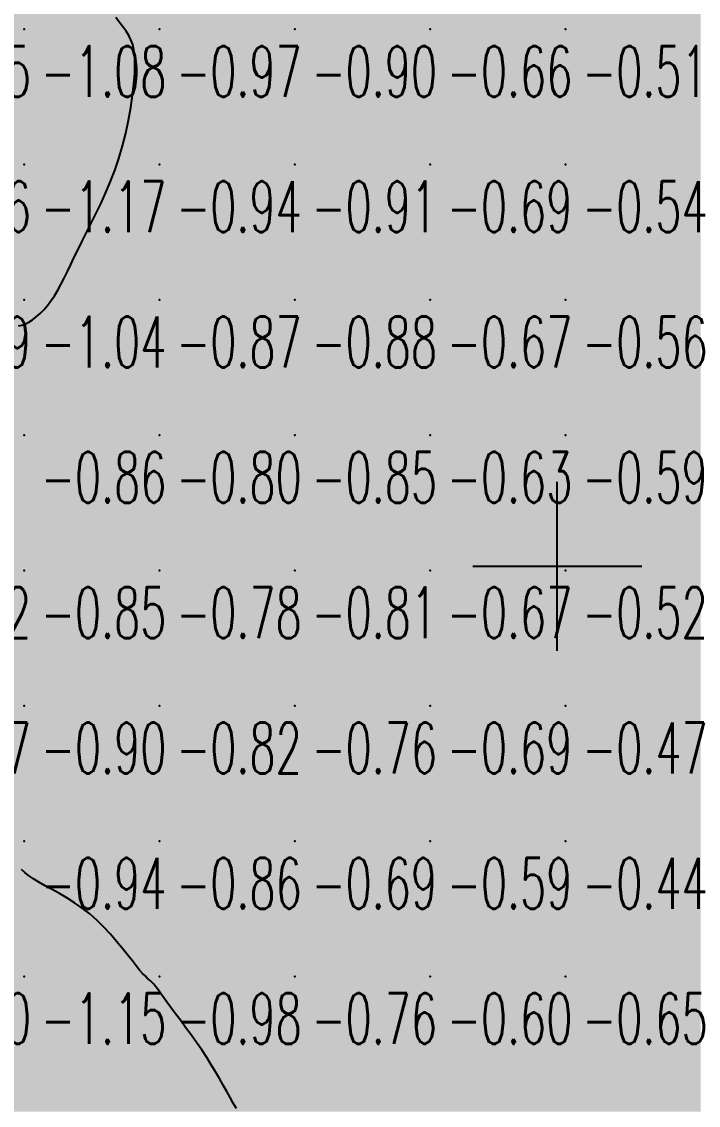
# Model space of a CAD drawing. Header units: millimetres. Extents: x 88261 to 90953, y 390274 to 392322.
# Drawn here: x 90210.1 to 90260.1, y 391707.7 to 391787.8 of the extents above; entities that cross this region are included whole.
import ezdxf
from ezdxf.enums import TextEntityAlignment as Align

# ---------------------------------------------------------------- set-up
doc = ezdxf.new("R2010")
doc.units = ezdxf.units.MM
doc.header["$LTSCALE"] = 25
for name, color, linetype in [('Carroyage(1)_Croix', 7, 'Continuous'), ('CN_03_00', 7, 'Continuous'), ('COTEAlt', 7, 'Continuous'), ('TN_COLORIAGE', 7, 'Continuous')]:
    doc.layers.add(name, color=color, linetype=linetype)
doc.styles.add('Simplex 1.0', font='Simplex.shx', dxfattribs={"width": 0.99, "height": 2.5})
doc.styles.get("Standard").update_dxf_attribs({"font": 'times.ttf'})

# ---------------------------------------------------------------- blocks, each defined once
blk = doc.blocks.new('COTE')
at = {"color": 0}
blk.add_point((0, 0), dxfattribs=at)
at = {"layer": 'COTEAlt'}
blk.add_attdef('ALT', text='', height=3.75, dxfattribs=at).set_placement((1.25, -1.25), align=Align.TOP_LEFT)

msp = doc.modelspace()

# ---------------------------------------------------------------- linework, layer by layer
at = {"layer": 'Carroyage(1)_Croix'}
for p, q in [((90249.65, 391741.29), (90249.65, 391753.79)), ((90243.4, 391747.54), (90255.9, 391747.54))]:
    msp.add_line(p, q, dxfattribs=at)
at = {"layer": 'CN_03_00', "elevation": -1, "flags": 128}
for points in [[(90209.835, 391765.317), (90210.092, 391765.367), (90210.347, 391765.457), (90210.609, 391765.588), (90210.877, 391765.76), (90211.15, 391765.97), (90211.424, 391766.217), (90211.697, 391766.498), (90211.967, 391766.813), (90212.231, 391767.159), (90212.486, 391767.534), (90212.731, 391767.937), (90212.969, 391768.368), (90213.206, 391768.828), (90213.446, 391769.317), (90213.694, 391769.835), (90213.954, 391770.383), (90214.231, 391770.962), (90214.531, 391771.571), (90214.854, 391772.212), (90215.197, 391772.886), (90215.552, 391773.593), (90215.912, 391774.335), (90216.268, 391775.113), (90216.614, 391775.928), (90216.943, 391776.782), (90217.246, 391777.675), (90217.518, 391778.606), (90217.757, 391779.558), (90217.962, 391780.513), (90218.132, 391781.451), (90218.266, 391782.352), (90218.362, 391783.199), (90218.421, 391783.971), (90218.442, 391784.649), (90218.423, 391785.221), (90218.366, 391785.7), (90218.273, 391786.105), (90218.144, 391786.457), (90217.981, 391786.775), (90217.786, 391787.079), (90217.56, 391787.389), (90217.304, 391787.724), (90217.02, 391788.099)], [(90225.941, 391707.468), (90225.706, 391707.87), (90225.467, 391708.292), (90225.22, 391708.735), (90224.962, 391709.198), (90224.689, 391709.681), (90224.396, 391710.183), (90224.081, 391710.703), (90223.74, 391711.243), (90223.37, 391711.798), (90222.981, 391712.361), (90222.583, 391712.921), (90222.185, 391713.468), (90221.799, 391713.991), (90221.434, 391714.48), (90221.102, 391714.925), (90220.812, 391715.316), (90220.572, 391715.644), (90220.377, 391715.915), (90220.221, 391716.136), (90220.095, 391716.314), (90219.992, 391716.456), (90219.906, 391716.571), (90219.828, 391716.665), (90219.752, 391716.746), (90219.67, 391716.821), (90219.578, 391716.901), (90219.47, 391716.995), (90219.341, 391717.113), (90219.188, 391717.264), (90219.004, 391717.458), (90218.785, 391717.706), (90218.528, 391718.017), (90218.226, 391718.397), (90217.884, 391718.834), (90217.502, 391719.315), (90217.084, 391719.825), (90216.633, 391720.348), (90216.151, 391720.87), (90215.641, 391721.376), (90215.106, 391721.851), (90214.549, 391722.284), (90213.981, 391722.676), (90213.412, 391723.033), (90212.853, 391723.358), (90212.315, 391723.657), (90211.808, 391723.934), (90211.344, 391724.194), (90210.933, 391724.443), (90210.583, 391724.684), (90210.291, 391724.917), (90210.05, 391725.141)]]:
    msp.add_lwpolyline(points, dxfattribs=at)
at = {"layer": 'TN_COLORIAGE', "color": 91}
for points in [[(90217.605, 391787.239, -0.9), (90214.542, 391791.532, -0.9), (90220.249, 391787.239, -0.9), (90220.249, 391797.239, -0.9)], [(90220.249, 391787.239, -0.792), (90230.249, 391787.239, -0.792), (90230.249, 391797.239, -0.792)], [(90220.249, 391797.239, -0.792), (90220.249, 391787.239, -0.792), (90230.249, 391797.239, -0.792)], [(90230.249, 391787.239, -0.6), (90240.249, 391787.239, -0.6), (90240.249, 391797.239, -0.6)], [(90230.249, 391797.239, -0.6), (90230.249, 391787.239, -0.6), (90240.249, 391797.239, -0.6)], [(90240.249, 391797.239, -0.457), (90240.249, 391787.239, -0.457), (90250.249, 391797.239, -0.457)], [(90240.249, 391787.239, -0.457), (90250.249, 391787.239, -0.457), (90250.249, 391797.239, -0.457)], [(90250.249, 391797.239, -0.507), (90250.249, 391787.239, -0.507), (90260.249, 391797.239, -0.507)], [(90250.249, 391787.239, -0.507), (90260.249, 391787.239, -0.507), (90260.249, 391797.239, -0.507)], [(90218.864, 391785.854, -0.939), (90217.592, 391777.239, -0.939), (90220.249, 391787.239, -0.939), (90220.249, 391777.239, -0.939)], [(90217.605, 391787.239, -0.973), (90218.864, 391785.854, -0.973), (90220.249, 391787.239, -0.973)], [(90220.249, 391787.239, -0.896), (90220.249, 391777.239, -0.896), (90230.249, 391787.239, -0.896)], [(90220.249, 391777.239, -0.896), (90230.249, 391777.239, -0.896), (90230.249, 391787.239, -0.896)], [(90230.249, 391787.239, -0.664), (90230.249, 391777.239, -0.664), (90240.249, 391787.239, -0.664)], [(90230.249, 391777.239, -0.664), (90240.249, 391777.239, -0.664), (90240.249, 391787.239, -0.664)], [(90240.249, 391777.239, -0.512), (90250.249, 391777.239, -0.512), (90250.249, 391787.239, -0.512)], [(90240.249, 391787.239, -0.512), (90240.249, 391777.239, -0.512), (90250.249, 391787.239, -0.512)], [(90250.249, 391777.239, -0.373), (90260.249, 391777.239, -0.373), (90260.249, 391787.239, -0.373)], [(90250.249, 391787.239, -0.373), (90250.249, 391777.239, -0.373), (90260.249, 391787.239, -0.373)], [(90214.247, 391771.237, -0.868), (90212.605, 391767.239, -0.868), (90220.249, 391777.239, -0.868), (90220.249, 391767.239, -0.868)], [(90214.247, 391771.237, -0.939), (90217.592, 391777.239, -0.939), (90220.249, 391777.239, -0.939)], [(90220.249, 391777.239, -0.91), (90220.249, 391767.239, -0.91), (90230.249, 391777.239, -0.91)], [(90220.249, 391767.239, -0.91), (90230.249, 391767.239, -0.91), (90230.249, 391777.239, -0.91)], [(90230.249, 391777.239, -0.692), (90230.249, 391767.239, -0.692), (90240.249, 391777.239, -0.692)], [(90230.249, 391767.239, -0.692), (90240.249, 391767.239, -0.692), (90240.249, 391777.239, -0.692)], [(90240.249, 391777.239, -0.538), (90240.249, 391767.239, -0.538), (90250.249, 391777.239, -0.538)], [(90240.249, 391767.239, -0.538), (90250.249, 391767.239, -0.538), (90250.249, 391777.239, -0.538)], [(90250.249, 391777.239, -0.347), (90250.249, 391767.239, -0.347), (90260.249, 391777.239, -0.347)], [(90250.249, 391767.239, -0.347), (90260.249, 391767.239, -0.347), (90260.249, 391777.239, -0.347)], [(90212.605, 391767.239, -0.858), (90210.249, 391765.008, -0.858), (90220.249, 391767.239, -0.858), (90210.249, 391757.239, -0.858)], [(90210.249, 391757.239, -0.868), (90220.249, 391757.239, -0.868), (90220.249, 391767.239, -0.868)], [(90220.249, 391767.239, -0.882), (90220.249, 391757.239, -0.882), (90230.249, 391767.239, -0.882)], [(90220.249, 391757.239, -0.882), (90230.249, 391757.239, -0.882), (90230.249, 391767.239, -0.882)], [(90230.249, 391767.239, -0.669), (90230.249, 391757.239, -0.669), (90240.249, 391767.239, -0.669)], [(90230.249, 391757.239, -0.669), (90240.249, 391757.239, -0.669), (90240.249, 391767.239, -0.669)], [(90240.249, 391767.239, -0.565), (90240.249, 391757.239, -0.565), (90250.249, 391767.239, -0.565)], [(90240.249, 391757.239, -0.565), (90250.249, 391757.239, -0.565), (90250.249, 391767.239, -0.565)], [(90250.249, 391767.239, -0.389), (90250.249, 391757.239, -0.389), (90260.249, 391767.239, -0.389)], [(90250.249, 391757.239, -0.389), (90260.249, 391757.239, -0.389), (90260.249, 391767.239, -0.389)], [(90210.249, 391765.008, -0.811), (90208.48, 391765.47, -0.811), (90210.249, 391757.239, -0.811), (90200.249, 391757.239, -0.811)], [(90200.249, 391757.239, -0.858), (90200.249, 391747.239, -0.858), (90210.249, 391757.239, -0.858)], [(90200.249, 391747.239, -0.858), (90210.249, 391747.239, -0.858), (90210.249, 391757.239, -0.858)], [(90210.249, 391757.239, -0.797), (90210.249, 391747.239, -0.797), (90220.249, 391757.239, -0.797)], [(90210.249, 391747.239, -0.797), (90220.249, 391747.239, -0.797), (90220.249, 391757.239, -0.797)], [(90220.249, 391757.239, -0.847), (90220.249, 391747.239, -0.847), (90230.249, 391757.239, -0.847)], [(90220.249, 391747.239, -0.847), (90230.249, 391747.239, -0.847), (90230.249, 391757.239, -0.847)], [(90230.249, 391757.239, -0.628), (90230.249, 391747.239, -0.628), (90240.249, 391757.239, -0.628)], [(90230.249, 391747.239, -0.628), (90240.249, 391747.239, -0.628), (90240.249, 391757.239, -0.628)], [(90240.249, 391757.239, -0.591), (90240.249, 391747.239, -0.591), (90250.249, 391757.239, -0.591)], [(90240.249, 391747.239, -0.591), (90250.249, 391747.239, -0.591), (90250.249, 391757.239, -0.591)], [(90250.249, 391757.239, -0.43), (90250.249, 391747.239, -0.43), (90260.249, 391757.239, -0.43)], [(90250.249, 391747.239, -0.43), (90260.249, 391747.239, -0.43), (90260.249, 391757.239, -0.43)], [(90203.445, 391740.435, -0.82), (90200.249, 391740.075, -0.82), (90210.249, 391747.239, -0.82), (90200.249, 391747.239, -0.82)], [(90204.396, 391737.239, -0.848), (90203.445, 391740.435, -0.848), (90210.249, 391737.239, -0.848), (90210.249, 391747.239, -0.848)], [(90210.249, 391747.239, -0.781), (90210.249, 391737.239, -0.781), (90220.249, 391747.239, -0.781)], [(90210.249, 391737.239, -0.781), (90220.249, 391737.239, -0.781), (90220.249, 391747.239, -0.781)], [(90220.249, 391747.239, -0.814), (90220.249, 391737.239, -0.814), (90230.249, 391747.239, -0.814)], [(90220.249, 391737.239, -0.814), (90230.249, 391737.239, -0.814), (90230.249, 391747.239, -0.814)], [(90230.249, 391747.239, -0.673), (90230.249, 391737.239, -0.673), (90240.249, 391747.239, -0.673)], [(90230.249, 391737.239, -0.673), (90240.249, 391737.239, -0.673), (90240.249, 391747.239, -0.673)], [(90240.249, 391737.239, -0.516), (90250.249, 391737.239, -0.516), (90250.249, 391747.239, -0.516)], [(90240.249, 391747.239, -0.516), (90240.249, 391737.239, -0.516), (90250.249, 391747.239, -0.516)], [(90250.249, 391747.239, -0.46), (90250.249, 391737.239, -0.46), (90260.249, 391747.239, -0.46)], [(90250.249, 391737.239, -0.46), (90260.249, 391737.239, -0.46), (90260.249, 391747.239, -0.46)], [(90204.396, 391737.239, -0.899), (90208.281, 391735.271, -0.899), (90210.249, 391737.239, -0.899)], [(90209.06, 391727.239, -0.899), (90208.281, 391735.271, -0.899), (90210.249, 391727.239, -0.899), (90210.249, 391737.239, -0.899)], [(90210.249, 391737.239, -0.819), (90210.249, 391727.239, -0.819), (90220.249, 391737.239, -0.819)], [(90210.249, 391727.239, -0.819), (90220.249, 391727.239, -0.819), (90220.249, 391737.239, -0.819)], [(90220.249, 391737.239, -0.759), (90220.249, 391727.239, -0.759), (90230.249, 391737.239, -0.759)], [(90220.249, 391727.239, -0.759), (90230.249, 391727.239, -0.759), (90230.249, 391737.239, -0.759)], [(90230.249, 391737.239, -0.689), (90230.249, 391727.239, -0.689), (90240.249, 391737.239, -0.689)], [(90230.249, 391727.239, -0.689), (90240.249, 391727.239, -0.689), (90240.249, 391737.239, -0.689)], [(90240.249, 391737.239, -0.474), (90240.249, 391727.239, -0.474), (90250.249, 391737.239, -0.474)], [(90240.249, 391727.239, -0.474), (90250.249, 391727.239, -0.474), (90250.249, 391737.239, -0.474)], [(90250.249, 391727.239, -0.493), (90260.249, 391727.239, -0.493), (90260.249, 391737.239, -0.493)], [(90250.249, 391737.239, -0.493), (90250.249, 391727.239, -0.493), (90260.249, 391737.239, -0.493)], [(90209.06, 391727.239, -0.945), (90209.254, 391726.245, -0.945), (90210.249, 391727.239, -0.945)], [(90210.249, 391724.519, -0.945), (90209.254, 391726.245, -0.945), (90210.249, 391727.239, -0.945)], [(90210.249, 391724.519, -0.857), (90215.347, 391722.337, -0.857), (90210.249, 391727.239, -0.857), (90220.249, 391727.239, -0.857)], [(90219.001, 391717.239, -0.857), (90215.347, 391722.337, -0.857), (90220.249, 391717.239, -0.857), (90220.249, 391727.239, -0.857)], [(90220.249, 391717.239, -0.695), (90230.249, 391717.239, -0.695), (90230.249, 391727.239, -0.695)], [(90220.249, 391727.239, -0.695), (90220.249, 391717.239, -0.695), (90230.249, 391727.239, -0.695)], [(90230.249, 391717.239, -0.586), (90240.249, 391717.239, -0.586), (90240.249, 391727.239, -0.586)], [(90230.249, 391727.239, -0.586), (90230.249, 391717.239, -0.586), (90240.249, 391727.239, -0.586)], [(90240.249, 391727.239, -0.442), (90240.249, 391717.239, -0.442), (90250.249, 391727.239, -0.442)], [(90240.249, 391717.239, -0.442), (90250.249, 391717.239, -0.442), (90250.249, 391727.239, -0.442)], [(90250.249, 391717.239, -0.473), (90260.249, 391717.239, -0.473), (90260.249, 391727.239, -0.473)], [(90250.249, 391727.239, -0.473), (90250.249, 391717.239, -0.473), (90260.249, 391727.239, -0.473)], [(90219.001, 391717.239, -0.979), (90219.816, 391716.807, -0.979), (90220.249, 391717.239, -0.979)], [(90220.249, 391716.009, -0.979), (90219.816, 391716.807, -0.979), (90220.249, 391717.239, -0.979)], [(90220.249, 391716.009, -0.755), (90224.061, 391711.052, -0.755), (90220.249, 391717.239, -0.755), (90230.249, 391717.239, -0.755)], [(90225.944, 391707.239, -0.755), (90224.061, 391711.052, -0.755), (90230.249, 391707.239, -0.755), (90230.249, 391717.239, -0.755)], [(90230.249, 391717.239, -0.6), (90230.249, 391707.239, -0.6), (90240.249, 391717.239, -0.6)], [(90230.249, 391707.239, -0.6), (90240.249, 391707.239, -0.6), (90240.249, 391717.239, -0.6)], [(90240.249, 391707.239, -0.654), (90250.249, 391707.239, -0.654), (90250.249, 391717.239, -0.654)], [(90240.249, 391717.239, -0.654), (90240.249, 391707.239, -0.654), (90250.249, 391717.239, -0.654)], [(90250.249, 391707.239, -0.562), (90260.249, 391707.239, -0.562), (90260.249, 391717.239, -0.562)], [(90250.249, 391717.239, -0.562), (90250.249, 391707.239, -0.562), (90260.249, 391717.239, -0.562)]]:
    msp.add_solid(points, dxfattribs=at)
at = {"layer": 'TN_COLORIAGE', "color": 101}
for points in [[(90200.249, 391787.239, -1), (90206.736, 391793.726, -1), (90210.249, 391787.239, -1), (90210.249, 391792.001, -1)], [(90214.542, 391791.532, -1.076), (90210.249, 391792.001, -1.076), (90210.249, 391787.239, -1.076)], [(90214.542, 391791.532, -1.076), (90217.605, 391787.239, -1.076), (90210.249, 391787.239, -1.076)], [(90200.249, 391787.239, -1.076), (90200.249, 391777.239, -1.076), (90210.249, 391787.239, -1.076)], [(90200.249, 391777.239, -1.076), (90210.249, 391777.239, -1.076), (90210.249, 391787.239, -1.076)], [(90210.249, 391777.239, -1), (90218.864, 391785.854, -1), (90210.249, 391787.239, -1), (90217.605, 391787.239, -1)], [(90217.592, 391777.239, -1.169), (90218.864, 391785.854, -1.169), (90210.249, 391777.239, -1.169)], [(90210.249, 391777.239, -1), (90200.656, 391767.646, -1), (90200.249, 391777.239, -1), (90200.249, 391767.676, -1)], [(90210.249, 391777.239, -1), (90200.656, 391767.646, -1), (90210.249, 391767.239, -1), (90201.746, 391767.239, -1)], [(90210.249, 391777.239, -1), (90217.592, 391777.239, -1), (90210.249, 391767.239, -1), (90214.247, 391771.237, -1)], [(90212.605, 391767.239, -1.041), (90214.247, 391771.237, -1.041), (90210.249, 391767.239, -1.041)], [(90208.48, 391765.47, -1.041), (90201.746, 391767.239, -1.041), (90210.249, 391767.239, -1.041)], [(90208.48, 391765.47, -1.041), (90210.249, 391765.008, -1.041), (90210.249, 391767.239, -1.041)], [(90210.249, 391765.008, -1.041), (90212.605, 391767.239, -1.041), (90210.249, 391767.239, -1.041)], [(90200.249, 391717.239, -1), (90209.254, 391726.245, -1), (90210.249, 391717.239, -1), (90210.249, 391724.519, -1)], [(90215.347, 391722.337, -1.148), (90210.249, 391724.519, -1.148), (90210.249, 391717.239, -1.148)], [(90215.347, 391722.337, -1.148), (90219.001, 391717.239, -1.148), (90210.249, 391717.239, -1.148)], [(90200.249, 391707.239, -1.148), (90210.249, 391707.239, -1.148), (90210.249, 391717.239, -1.148)], [(90200.249, 391717.239, -1.148), (90200.249, 391707.239, -1.148), (90210.249, 391717.239, -1.148)], [(90210.249, 391707.239, -1), (90219.816, 391716.807, -1), (90210.249, 391717.239, -1), (90219.001, 391717.239, -1)], [(90210.249, 391707.239, -1), (90219.816, 391716.807, -1), (90220.249, 391707.239, -1), (90220.249, 391716.009, -1)], [(90224.061, 391711.052, -1.151), (90220.249, 391716.009, -1.151), (90220.249, 391707.239, -1.151)], [(90224.061, 391711.052, -1.151), (90225.944, 391707.239, -1.151), (90220.249, 391707.239, -1.151)]]:
    msp.add_solid(points, dxfattribs=at)

# ---------------------------------------------------------------- block references
at = {"layer": 'COTEAlt'}
ref = msp.add_blockref('COTE', (90200.249, 391787.239), dxfattribs=at)
ref.add_attrib('ALT', '-1.15', dxfattribs={"height": 3.75, "style": 'Simplex 1.0', "width": 0.6}).set_placement((90201.499, 391785.989), align=Align.TOP_LEFT)
ref = msp.add_blockref('COTE', (90210.249, 391787.239), dxfattribs=at)
ref.add_attrib('ALT', '-1.08', dxfattribs={"height": 3.75, "style": 'Simplex 1.0', "width": 0.6}).set_placement((90211.499, 391785.989), align=Align.TOP_LEFT)
ref = msp.add_blockref('COTE', (90220.249, 391787.239), dxfattribs=at)
ref.add_attrib('ALT', '-0.97', dxfattribs={"height": 3.75, "style": 'Simplex 1.0', "width": 0.6}).set_placement((90221.499, 391785.989), align=Align.TOP_LEFT)
ref = msp.add_blockref('COTE', (90230.249, 391787.239), dxfattribs=at)
ref.add_attrib('ALT', '-0.90', dxfattribs={"height": 3.75, "style": 'Simplex 1.0', "width": 0.6}).set_placement((90231.499, 391785.989), align=Align.TOP_LEFT)
ref = msp.add_blockref('COTE', (90240.249, 391787.239), dxfattribs=at)
ref.add_attrib('ALT', '-0.66', dxfattribs={"height": 3.75, "style": 'Simplex 1.0', "width": 0.6}).set_placement((90241.499, 391785.989), align=Align.TOP_LEFT)
ref = msp.add_blockref('COTE', (90250.249, 391787.239), dxfattribs=at)
ref.add_attrib('ALT', '-0.51', dxfattribs={"height": 3.75, "style": 'Simplex 1.0', "width": 0.6}).set_placement((90251.499, 391785.989), align=Align.TOP_LEFT)
ref = msp.add_blockref('COTE', (90200.249, 391777.239), dxfattribs=at)
ref.add_attrib('ALT', '-1.16', dxfattribs={"height": 3.75, "style": 'Simplex 1.0', "width": 0.6}).set_placement((90201.499, 391775.989), align=Align.TOP_LEFT)
ref = msp.add_blockref('COTE', (90210.249, 391777.239), dxfattribs=at)
ref.add_attrib('ALT', '-1.17', dxfattribs={"height": 3.75, "style": 'Simplex 1.0', "width": 0.6}).set_placement((90211.499, 391775.989), align=Align.TOP_LEFT)
ref = msp.add_blockref('COTE', (90220.249, 391777.239), dxfattribs=at)
ref.add_attrib('ALT', '-0.94', dxfattribs={"height": 3.75, "style": 'Simplex 1.0', "width": 0.6}).set_placement((90221.499, 391775.989), align=Align.TOP_LEFT)
ref = msp.add_blockref('COTE', (90230.249, 391777.239), dxfattribs=at)
ref.add_attrib('ALT', '-0.91', dxfattribs={"height": 3.75, "style": 'Simplex 1.0', "width": 0.6}).set_placement((90231.499, 391775.989), align=Align.TOP_LEFT)
ref = msp.add_blockref('COTE', (90240.249, 391777.239), dxfattribs=at)
ref.add_attrib('ALT', '-0.69', dxfattribs={"height": 3.75, "style": 'Simplex 1.0', "width": 0.6}).set_placement((90241.499, 391775.989), align=Align.TOP_LEFT)
ref = msp.add_blockref('COTE', (90250.249, 391777.239), dxfattribs=at)
ref.add_attrib('ALT', '-0.54', dxfattribs={"height": 3.75, "style": 'Simplex 1.0', "width": 0.6}).set_placement((90251.499, 391775.989), align=Align.TOP_LEFT)
ref = msp.add_blockref('COTE', (90200.249, 391767.239), dxfattribs=at)
ref.add_attrib('ALT', '-0.99', dxfattribs={"height": 3.75, "style": 'Simplex 1.0', "width": 0.6}).set_placement((90201.499, 391765.989), align=Align.TOP_LEFT)
ref = msp.add_blockref('COTE', (90210.249, 391767.239), dxfattribs=at)
ref.add_attrib('ALT', '-1.04', dxfattribs={"height": 3.75, "style": 'Simplex 1.0', "width": 0.6}).set_placement((90211.499, 391765.989), align=Align.TOP_LEFT)
ref = msp.add_blockref('COTE', (90220.249, 391767.239), dxfattribs=at)
ref.add_attrib('ALT', '-0.87', dxfattribs={"height": 3.75, "style": 'Simplex 1.0', "width": 0.6}).set_placement((90221.499, 391765.989), align=Align.TOP_LEFT)
ref = msp.add_blockref('COTE', (90230.249, 391767.239), dxfattribs=at)
ref.add_attrib('ALT', '-0.88', dxfattribs={"height": 3.75, "style": 'Simplex 1.0', "width": 0.6}).set_placement((90231.499, 391765.989), align=Align.TOP_LEFT)
ref = msp.add_blockref('COTE', (90240.249, 391767.239), dxfattribs=at)
ref.add_attrib('ALT', '-0.67', dxfattribs={"height": 3.75, "style": 'Simplex 1.0', "width": 0.6}).set_placement((90241.499, 391765.989), align=Align.TOP_LEFT)
ref = msp.add_blockref('COTE', (90250.249, 391767.239), dxfattribs=at)
ref.add_attrib('ALT', '-0.56', dxfattribs={"height": 3.75, "style": 'Simplex 1.0', "width": 0.6}).set_placement((90251.499, 391765.989), align=Align.TOP_LEFT)
ref = msp.add_blockref('COTE', (90210.249, 391757.239), dxfattribs=at)
ref.add_attrib('ALT', '-0.86', dxfattribs={"height": 3.75, "style": 'Simplex 1.0', "width": 0.6}).set_placement((90211.499, 391755.989), align=Align.TOP_LEFT)
ref = msp.add_blockref('COTE', (90220.249, 391757.239), dxfattribs=at)
ref.add_attrib('ALT', '-0.80', dxfattribs={"height": 3.75, "style": 'Simplex 1.0', "width": 0.6}).set_placement((90221.499, 391755.989), align=Align.TOP_LEFT)
ref = msp.add_blockref('COTE', (90230.249, 391757.239), dxfattribs=at)
ref.add_attrib('ALT', '-0.85', dxfattribs={"height": 3.75, "style": 'Simplex 1.0', "width": 0.6}).set_placement((90231.499, 391755.989), align=Align.TOP_LEFT)
ref = msp.add_blockref('COTE', (90240.249, 391757.239), dxfattribs=at)
ref.add_attrib('ALT', '-0.63', dxfattribs={"height": 3.75, "style": 'Simplex 1.0', "width": 0.6}).set_placement((90241.499, 391755.989), align=Align.TOP_LEFT)
ref = msp.add_blockref('COTE', (90250.249, 391757.239), dxfattribs=at)
ref.add_attrib('ALT', '-0.59', dxfattribs={"height": 3.75, "style": 'Simplex 1.0', "width": 0.6}).set_placement((90251.499, 391755.989), align=Align.TOP_LEFT)
ref = msp.add_blockref('COTE', (90200.249, 391747.239), dxfattribs=at)
ref.add_attrib('ALT', '-0.82', dxfattribs={"height": 3.75, "style": 'Simplex 1.0', "width": 0.6}).set_placement((90201.499, 391745.989), align=Align.TOP_LEFT)
ref = msp.add_blockref('COTE', (90210.249, 391747.239), dxfattribs=at)
ref.add_attrib('ALT', '-0.85', dxfattribs={"height": 3.75, "style": 'Simplex 1.0', "width": 0.6}).set_placement((90211.499, 391745.989), align=Align.TOP_LEFT)
ref = msp.add_blockref('COTE', (90220.249, 391747.239), dxfattribs=at)
ref.add_attrib('ALT', '-0.78', dxfattribs={"height": 3.75, "style": 'Simplex 1.0', "width": 0.6}).set_placement((90221.499, 391745.989), align=Align.TOP_LEFT)
ref = msp.add_blockref('COTE', (90230.249, 391747.239), dxfattribs=at)
ref.add_attrib('ALT', '-0.81', dxfattribs={"height": 3.75, "style": 'Simplex 1.0', "width": 0.6}).set_placement((90231.499, 391745.989), align=Align.TOP_LEFT)
ref = msp.add_blockref('COTE', (90240.249, 391747.239), dxfattribs=at)
ref.add_attrib('ALT', '-0.67', dxfattribs={"height": 3.75, "style": 'Simplex 1.0', "width": 0.6}).set_placement((90241.499, 391745.989), align=Align.TOP_LEFT)
ref = msp.add_blockref('COTE', (90250.249, 391747.239), dxfattribs=at)
ref.add_attrib('ALT', '-0.52', dxfattribs={"height": 3.75, "style": 'Simplex 1.0', "width": 0.6}).set_placement((90251.499, 391745.989), align=Align.TOP_LEFT)
ref = msp.add_blockref('COTE', (90200.249, 391737.239), dxfattribs=at)
ref.add_attrib('ALT', '-1.07', dxfattribs={"height": 3.75, "style": 'Simplex 1.0', "width": 0.6}).set_placement((90201.499, 391735.989), align=Align.TOP_LEFT)
ref = msp.add_blockref('COTE', (90210.249, 391737.239), dxfattribs=at)
ref.add_attrib('ALT', '-0.90', dxfattribs={"height": 3.75, "style": 'Simplex 1.0', "width": 0.6}).set_placement((90211.499, 391735.989), align=Align.TOP_LEFT)
ref = msp.add_blockref('COTE', (90220.249, 391737.239), dxfattribs=at)
ref.add_attrib('ALT', '-0.82', dxfattribs={"height": 3.75, "style": 'Simplex 1.0', "width": 0.6}).set_placement((90221.499, 391735.989), align=Align.TOP_LEFT)
ref = msp.add_blockref('COTE', (90230.249, 391737.239), dxfattribs=at)
ref.add_attrib('ALT', '-0.76', dxfattribs={"height": 3.75, "style": 'Simplex 1.0', "width": 0.6}).set_placement((90231.499, 391735.989), align=Align.TOP_LEFT)
ref = msp.add_blockref('COTE', (90240.249, 391737.239), dxfattribs=at)
ref.add_attrib('ALT', '-0.69', dxfattribs={"height": 3.75, "style": 'Simplex 1.0', "width": 0.6}).set_placement((90241.499, 391735.989), align=Align.TOP_LEFT)
ref = msp.add_blockref('COTE', (90250.249, 391737.239), dxfattribs=at)
ref.add_attrib('ALT', '-0.47', dxfattribs={"height": 3.75, "style": 'Simplex 1.0', "width": 0.6}).set_placement((90251.499, 391735.989), align=Align.TOP_LEFT)
ref = msp.add_blockref('COTE', (90210.249, 391727.239), dxfattribs=at)
ref.add_attrib('ALT', '-0.94', dxfattribs={"height": 3.75, "style": 'Simplex 1.0', "width": 0.6}).set_placement((90211.499, 391725.989), align=Align.TOP_LEFT)
ref = msp.add_blockref('COTE', (90220.249, 391727.239), dxfattribs=at)
ref.add_attrib('ALT', '-0.86', dxfattribs={"height": 3.75, "style": 'Simplex 1.0', "width": 0.6}).set_placement((90221.499, 391725.989), align=Align.TOP_LEFT)
ref = msp.add_blockref('COTE', (90230.249, 391727.239), dxfattribs=at)
ref.add_attrib('ALT', '-0.69', dxfattribs={"height": 3.75, "style": 'Simplex 1.0', "width": 0.6}).set_placement((90231.499, 391725.989), align=Align.TOP_LEFT)
ref = msp.add_blockref('COTE', (90240.249, 391727.239), dxfattribs=at)
ref.add_attrib('ALT', '-0.59', dxfattribs={"height": 3.75, "style": 'Simplex 1.0', "width": 0.6}).set_placement((90241.499, 391725.989), align=Align.TOP_LEFT)
ref = msp.add_blockref('COTE', (90250.249, 391727.239), dxfattribs=at)
ref.add_attrib('ALT', '-0.44', dxfattribs={"height": 3.75, "style": 'Simplex 1.0', "width": 0.6}).set_placement((90251.499, 391725.989), align=Align.TOP_LEFT)
ref = msp.add_blockref('COTE', (90200.249, 391717.239), dxfattribs=at)
ref.add_attrib('ALT', '-1.50', dxfattribs={"height": 3.75, "style": 'Simplex 1.0', "width": 0.6}).set_placement((90201.499, 391715.989), align=Align.TOP_LEFT)
ref = msp.add_blockref('COTE', (90210.249, 391717.239), dxfattribs=at)
ref.add_attrib('ALT', '-1.15', dxfattribs={"height": 3.75, "style": 'Simplex 1.0', "width": 0.6}).set_placement((90211.499, 391715.989), align=Align.TOP_LEFT)
ref = msp.add_blockref('COTE', (90220.249, 391717.239), dxfattribs=at)
ref.add_attrib('ALT', '-0.98', dxfattribs={"height": 3.75, "style": 'Simplex 1.0', "width": 0.6}).set_placement((90221.499, 391715.989), align=Align.TOP_LEFT)
ref = msp.add_blockref('COTE', (90230.249, 391717.239), dxfattribs=at)
ref.add_attrib('ALT', '-0.76', dxfattribs={"height": 3.75, "style": 'Simplex 1.0', "width": 0.6}).set_placement((90231.499, 391715.989), align=Align.TOP_LEFT)
ref = msp.add_blockref('COTE', (90240.249, 391717.239), dxfattribs=at)
ref.add_attrib('ALT', '-0.60', dxfattribs={"height": 3.75, "style": 'Simplex 1.0', "width": 0.6}).set_placement((90241.499, 391715.989), align=Align.TOP_LEFT)
ref = msp.add_blockref('COTE', (90250.249, 391717.239), dxfattribs=at)
ref.add_attrib('ALT', '-0.65', dxfattribs={"height": 3.75, "style": 'Simplex 1.0', "width": 0.6}).set_placement((90251.499, 391715.989), align=Align.TOP_LEFT)

doc.saveas('drawing.dxf')
